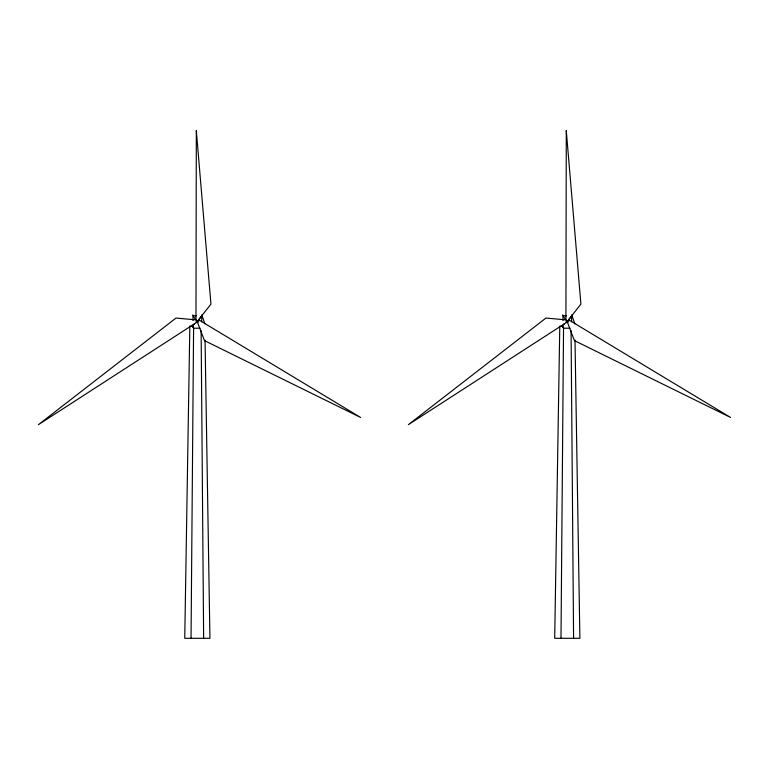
<?xml version="1.0" encoding="UTF-8"?>
<svg xmlns="http://www.w3.org/2000/svg" width="769" height="769" viewBox="0 0 769 769"><rect width="100%" height="100%" fill="white"/><g stroke="black" fill="none" stroke-linecap="round" stroke-linejoin="round"><path stroke-width="1.15" d="M201.641 321.711L201.814 314.896L204.852 323.836M571.588 321.711L571.627 315.78L568.676 319.991L565.907 321.961M191.048 638.289L193.586 328.219L193.067 325.268L194.509 323.614M560.995 638.289L563.542 328.219L563.014 325.268L564.465 323.614M201.68 315.78L198.719 319.991L195.96 321.961M196.268 315.78L193.019 315.78L192.875 314.896M566.215 315.78L562.966 315.78L562.821 314.896M200.027 328.219L193.586 328.219L191.337 325.585M569.973 328.219L563.542 328.219L561.283 325.585M568.685 321.961L565.917 319.991L562.966 315.78L562.995 320.519M198.729 321.961L195.97 319.991L193.019 315.78L193.038 320.519M571.761 314.896L574.808 323.836M575.001 340.186L579.884 638.289L554.699 638.289L559.784 326.027M205.054 340.186L209.937 638.289L184.752 638.289L189.837 326.027M571.069 330.612L573.587 638.289M201.122 330.612L203.641 638.289M196.326 130.711L195.97 319.866L175.995 318.049L38.45 424.642L197.354 321.951L204.477 340.609L360.603 417.452L198.623 319.769L210.946 304.111L196.326 130.711M566.282 130.711L565.917 319.866L545.942 318.049L408.397 424.642L567.301 321.951L574.424 340.609L730.55 417.452L568.579 319.769L580.903 304.111L566.282 130.711"/></g></svg>
